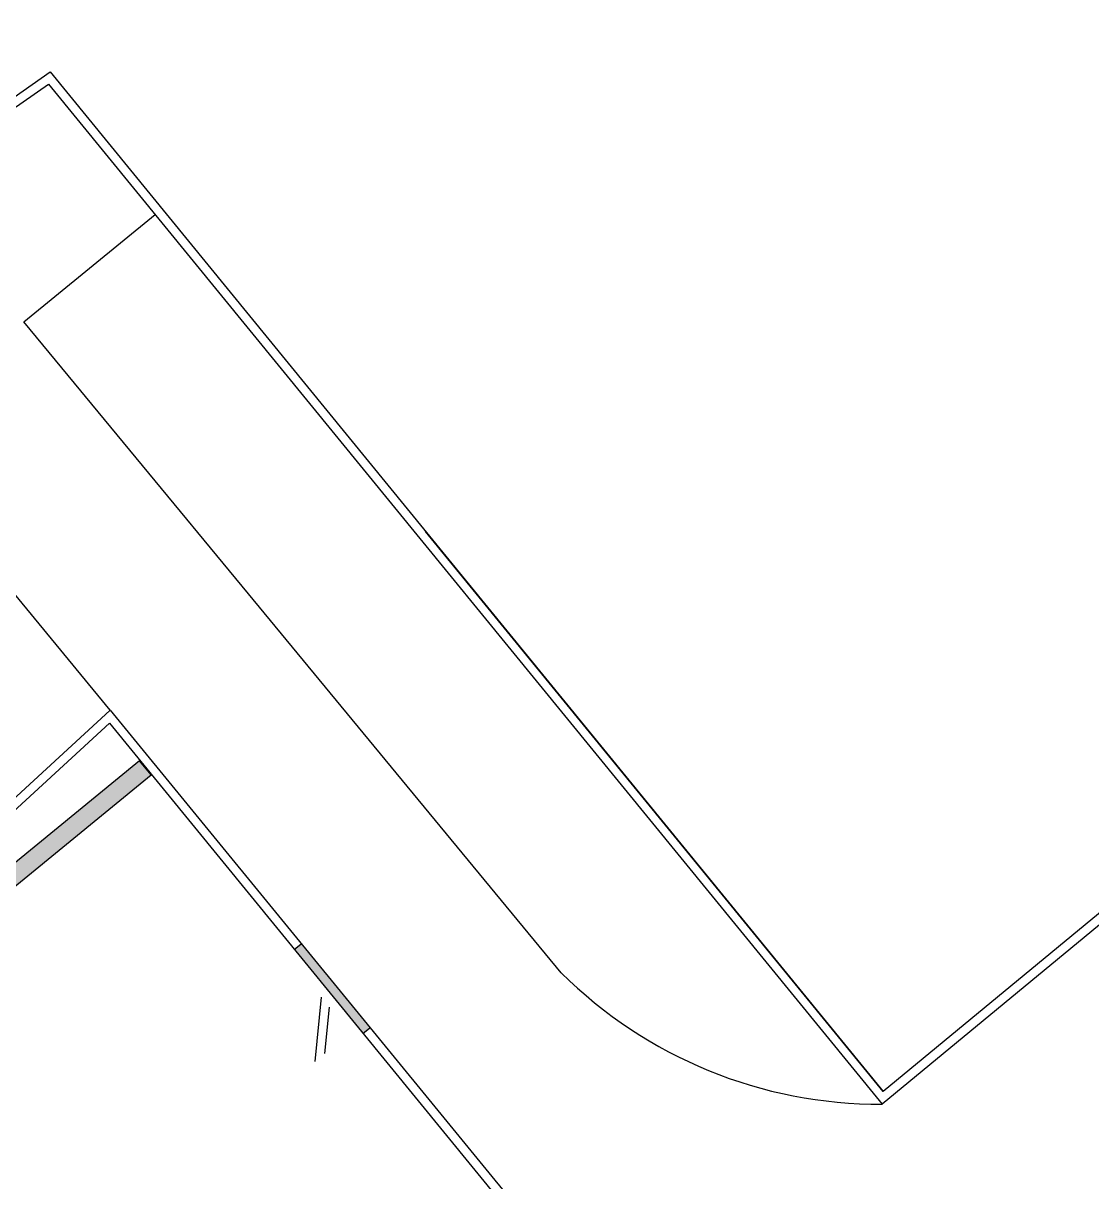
# Model space of a CAD drawing. Header units: metres. Extents: x 2113 to 5678, y -2764 to 956.
# Drawn here: x 3227.3 to 3239.12, y -1613.06 to -1600.25 of the extents above; entities that cross this region are included whole.
import ezdxf

# ---------------------------------------------------------------- set-up
doc = ezdxf.new("R2010")
doc.units = ezdxf.units.M
doc.header["$MEASUREMENT"] = 0
doc.layers.add('TXT_QUADRAFISCAL_5000', color=7, linetype='Continuous')

# ---------------------------------------------------------------- blocks, each defined once
blk = doc.blocks.new('rodoviária')
h = blk.add_hatch(color=256)
h.dxf.hatch_style = 1
h.paths.add_polyline_path([(3610.657, -1182.393), (3610.457, -1182.391), (3610.417, -1187.391), (3610.617, -1187.393)])
h = blk.add_hatch(color=256)
h.dxf.hatch_style = 1
h.paths.add_polyline_path([(3614.357, -1182.422), (3614.357, -1182.322), (3614.057, -1182.32), (3613.607, -1182.316), (3613.157, -1182.312), (3613.157, -1182.412)])
for p, q in [((3605.904, -1180.274, -463), (3605.92, -1178.398, -463)), ((3609.806, -1180.286, -463), (3605.904, -1180.274, -463)), ((3609.817, -1182.281, -463), (3605.779, -1182.269, -463)), ((3613.157, -1182.312, -463), (3613.157, -1182.412, -463)), ((3614.357, -1182.322, -463), (3614.357, -1182.422, -463)), ((3613.751, -1182.517, -463), (3614.252, -1183.026, -463)), ((3613.892, -1182.518, -463), (3614.253, -1182.885, -463))]:
    blk.add_line(p, q)
at = {"elevation": -463, "flags": 128}
for points in [[(3618.824, -1161.782), (3618.591, -1162.005), (3618.527, -1178.401)], [(3618.858, -1161.888), (3618.691, -1162.048), (3618.627, -1178.502)], [(3603.866, -1179.452), (3603.964, -1178.282), (3618.527, -1178.401)], [(3603.958, -1179.554), (3604.056, -1178.383), (3618.627, -1178.502)], [(3615.241, -1180.302), (3609.806, -1180.286)], [(3609.817, -1182.281), (3617.349, -1182.341)], [(3609.817, -1182.287), (3610.3, -1191.873), (3610.827, -1200.422)], [(3609.922, -1182.382), (3610.399, -1191.867), (3610.927, -1200.416)], [(3609.922, -1182.382), (3617.248, -1182.44)]]:
    blk.add_lwpolyline(points, dxfattribs=at)
at = {"elevation": -463}
blk.add_lwpolyline([(3610.457, -1182.391), (3610.417, -1187.391), (3610.617, -1187.393), (3610.657, -1182.393)], close=True, dxfattribs=at)
blk.add_arc((3614.764, -1175.321, -463), 5.004, 275.4729, 320.5291)

msp = doc.modelspace()

# ---------------------------------------------------------------- linework, layer by layer
msp.add_line((3236.817, -1612.059), (3231.753, -1605.866))
at = {"layer": 'TXT_QUADRAFISCAL_5000', "lineweight": 100}
msp.add_circle((3163.675, -1737.551), 237.953, dxfattribs=at)
msp.add_circle((3163.675, -1737.551), 237.953, dxfattribs=at)

# ---------------------------------------------------------------- block references
at = {"rotation": 309.7368446514157}
msp.add_blockref('rodoviária', (1829.805, 1923.855, 463), dxfattribs=at)

doc.saveas('drawing.dxf')
